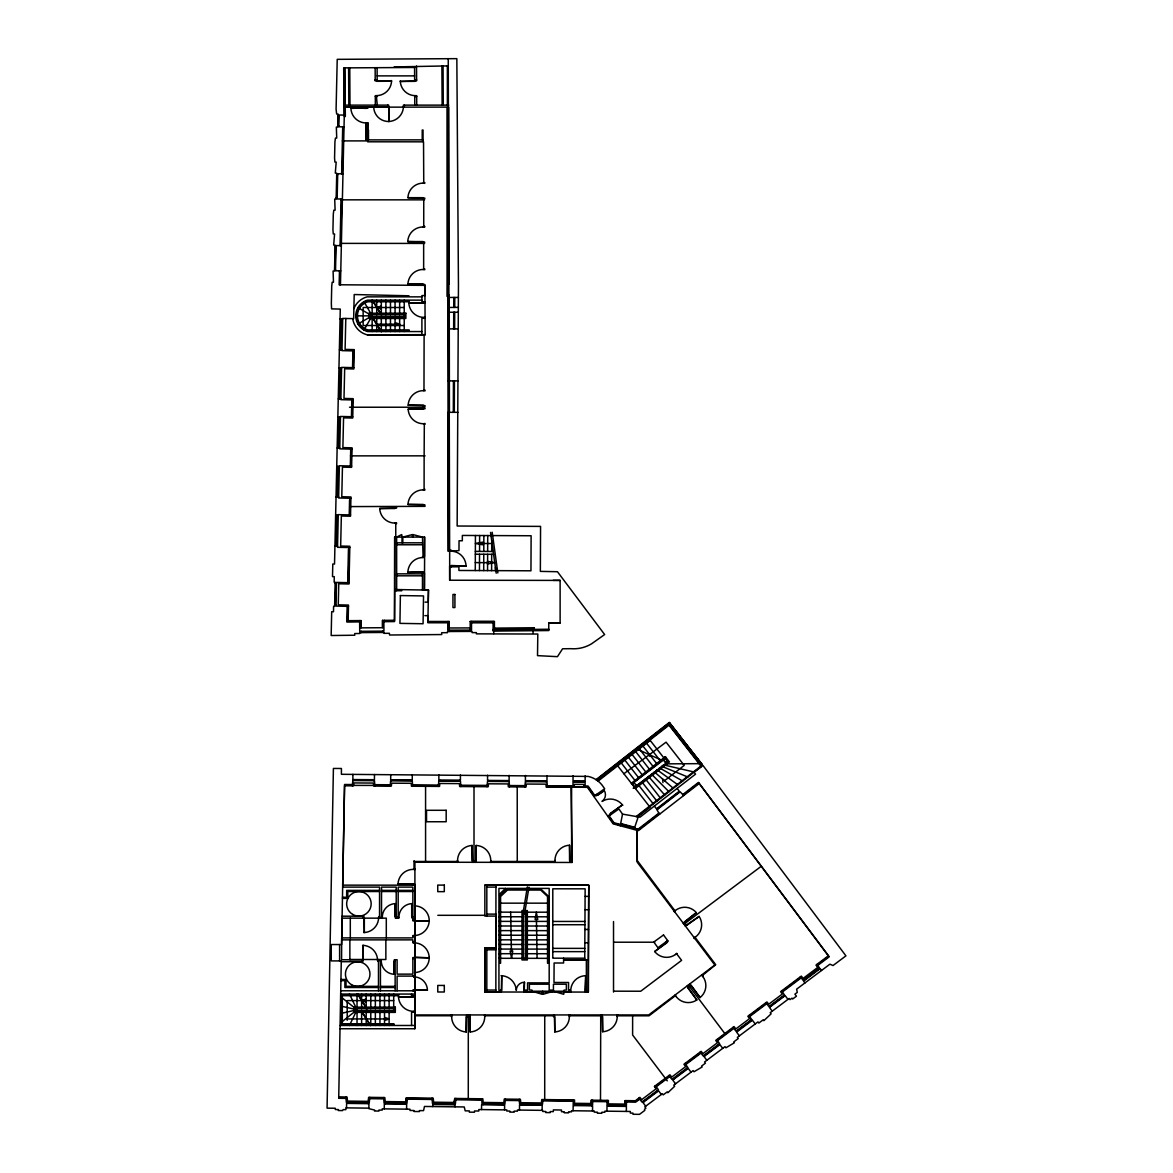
<?xml version="1.0" encoding="UTF-8"?>
<svg xmlns="http://www.w3.org/2000/svg" width="1173" height="1173" viewBox="0 0 1173 1173"><rect width="100%" height="100%" fill="white"/><g stroke="black" fill="none" stroke-linecap="round" stroke-linejoin="round"><path stroke-width="1.5" d="M367.765 107.96L367.765 107.154L367.765 107.975L350.903 108.371A15.234 15.234 0 0 0 366.123 122.96L367.765 122.696L367.765 123.517M366.123 122.945L367.75 122.696L367.677 141.801L423.042 141.83L423.042 130.027L422.221 130.027L422.221 139.866M366.123 108.385L366.123 107.154L366.123 108.371L350.903 107.725M340.023 1028.75L414.831 1028.75L414.831 885.146L414.831 918.151M423.644 269.042L423.658 244.248M423.732 226.257L423.746 200.656M424.098 489.17L424.127 456.502M449.274 630.165L447.91 630.136L447.881 621.485M449.67 565.885L450.637 566.808L458.907 566.794L458.907 570.474L530.958 570.796L531.12 535.753L462.353 535.445L462.323 540.768L459.039 540.753L458.98 550.592L449.64 551.266L448.247 58.694M468.276 1098.676L468.306 1014.938M427.91 622.115L448.541 622.13L448.526 630.15L471.531 630.092L471.517 621.514M486.824 947.828L486.824 992.006L501.311 992.021L501.721 975.672L501.721 990.393L498.936 990.379L498.936 895.776L506.795 888.386L549.184 888.416L549.184 982.886L527.586 982.871L527.571 990.408L523.818 990.393L524.463 982.212L524.228 992.021L531.926 992.035L531.926 990.071L529.375 990.071L529.375 984.191L549.184 984.191L549.184 990.085L553.436 990.085L553.436 984.191L566.368 984.206L566.368 990.1L564.11 990.1L564.11 992.065L570.738 992.065L570.738 991.082A15.161 15.161 0 0 1 585.708 975.701L585.048 990.423L586.368 990.423M495.944 914.119L486.824 914.119L486.824 916.084L486.824 885.146M553.157 580.356L560.122 580.356L560.122 622.98L548.744 622.907L548.773 630.546L493.115 631.089L493.1 621.529M495.856 992.021L495.944 885.146L588.758 885.219L588.333 992.065L585.459 992.065L585.708 975.701M500.402 992.021L500.416 990.393M544.712 1099.878L544.741 1016.522M571.603 862.258L571.603 786.511M632.628 1016.551L632.614 1034.997L667.276 1080.846M449.274 631.514L472.059 631.397L472.074 632.614L476.37 632.614L476.37 633.86L537.806 634.036L537.513 655.634L557.454 656.675L562.585 648.772L570.884 648.684A34.691 34.691 0 0 0 591.647 643.757L604.638 634.549L557.454 571.72L540.357 571.383L540.562 526.398L457.147 526.017L458.452 285.42L456.84 58.65L337.223 59.339L336.094 109.192L336.636 114.001L338.073 114.03L337.765 127.095L336.343 127.065L336.724 138.106L335.434 138.077L334.921 141.992L334.569 157.959L334.892 162.05L336.182 162.079L335.302 173.12L336.739 173.164L336.152 199.087L334.716 199.058L335.097 210.202L333.806 210.172L333.293 214.16L332.941 229.967L333.264 233.94L334.569 233.97L333.675 245.069L335.111 245.098L334.525 271.066L333.088 271.036L333.469 282.253L332.179 282.224L331.724 286.256L331.343 303.47L331.578 308.88L340.287 309.071L334.525 564.052L332.795 564.008L332.502 576.617L334.276 576.661L334.144 582.131L335.17 582.16L334.628 606.309L333.601 606.294L333.484 611.749L331.695 611.69L331.167 635.517L354.759 635.223L354.73 633.552L359.73 633.508L359.73 632.628L383.938 632.452L383.952 633.332L389.407 633.303L389.568 635.004L441.708 634.549L441.693 632.702L447.5 632.687L447.5 631.47L449.274 631.47L449.186 621.485L427.91 621.455L428.468 590.107L424.421 590.034L424.714 537.087L394.685 537.087L394.524 620.268L382.545 620.37L382.545 627.716L360.961 627.863L360.961 620.59L348.146 620.678L348.498 605.063L338.264 604.828L338.748 583.773L348.982 583.993L349.833 546.251L340.669 546.046L341.343 516.017L350.507 516.223L350.947 496.956L341.783 496.751L342.443 467.133L351.607 467.338L352.047 447.822L342.883 447.617L343.557 417.837L352.721 418.043L353.161 398.644L343.997 398.439L344.671 368.762L353.835 368.967L354.261 349.613L345.097 349.407L345.8 318.469M423.981 390.023L424.113 334.657M600.503 1100.274L600.723 1014.982M453.321 412.324L453.438 380.902M453.658 328.895L453.731 312.253M453.746 307.429L453.79 297.458M454.303 412.324L454.42 380.902M454.64 328.895L454.713 312.238M454.728 307.414L454.772 297.458M475.27 570.547L475.432 535.504M479.464 570.562L479.537 554.257M479.552 551.413L479.625 535.518M483.701 570.591L483.775 554.272M483.789 551.442L483.863 535.533M487.557 570.606L487.631 554.286M487.645 551.457L487.719 535.562M491.604 570.621L491.678 554.301M491.692 551.471L491.751 541.032M495.402 570.635L495.417 567.453M352.355 785.851L352.809 780.558L374.48 780.69L374.861 785.998M352.897 774.371L352.868 779.576L374.436 779.708L374.466 774.517M353.674 780.558L353.689 779.576M373.615 780.69L373.615 779.708M390.169 786.086L390.624 780.793L412.28 780.925L412.661 786.233M390.712 774.62L390.682 779.81L412.251 779.942L412.28 774.752M391.489 780.793L391.503 779.81M411.43 780.925L411.43 779.942M424.142 454.889L424.318 424.377M438.335 786.394L438.79 781.101L460.461 781.233L460.842 786.54M438.878 774.928L438.849 780.118L460.417 780.265L460.446 775.06M439.655 781.101L439.67 780.118M459.596 781.233L459.596 780.25M487.03 786.716L487.484 781.409L509.141 781.555L509.522 786.848M487.572 775.236L487.543 780.426L509.111 780.573L509.141 775.368M488.349 781.423L488.364 780.441M508.29 781.541L508.29 780.558M524.888 786.951L525.343 781.658L546.999 781.79L547.38 787.098M525.431 775.47L525.401 780.675L546.97 780.807L546.999 775.617M526.208 781.658L526.208 780.675M546.134 781.79L546.149 780.807M568.509 992.065L568.553 982.49L553.993 982.475L554.111 963.004L563.597 963.004L563.597 958.18M572.996 787.259L573.025 781.966L585.122 782.039L585.092 787.332M573.069 775.778L573.025 780.983L585.122 781.057L585.166 775.852M573.846 781.966L573.846 780.983M574.301 787.274L574.315 784.356L583.802 784.414L583.773 787.332M584.301 782.039L584.315 781.057M495.856 990.056L486.824 990.056L486.824 992.006L484.86 992.006L484.86 947.828L495.886 947.828L495.944 916.084L484.86 916.084L484.86 885.146L588.758 885.219L588.333 960.159L563.612 960.144L584.74 960.144L585.136 888.826L552.791 888.797L552.791 957.359M424.817 295.552L424.758 284.467L407.911 284.057A15.234 15.234 0 0 1 423.13 269.482L424.758 269.731L424.758 268.925L423.13 269.497M369.803 1097.356L369.246 1102.679L346.343 1102.385L345.932 1097.063M346.548 1107.855L346.607 1103.382L368.938 1103.661L368.879 1108.676L374.51 1110.025L374.495 1110.992L378.938 1111.051L378.952 1110.069L382.193 1110.113L382.207 1108.837L409.993 1109.203L409.978 1110.464L414.01 1110.523L413.996 1111.491L419.406 1111.564L419.421 1110.596L423.541 1110.64L424.479 1106.462L464.244 1106.96L465.197 1110.846L469.332 1110.89L469.317 1112.151L474.479 1112.209L474.493 1110.963L478.804 1111.022L478.819 1109.541L506.78 1109.907L506.765 1111.022L509.815 1111.066L509.8 1112.107L514.214 1112.151L514.229 1111.124L517.44 1111.154L517.454 1110.039L542.732 1110.362L542.718 1111.476L545.768 1111.52L545.768 1112.561L550.24 1112.62L550.254 1111.579L553.333 1111.623L553.348 1109.907L561.486 1110.01L561.471 1111.725L564.272 1111.755L564.257 1112.796L568.568 1112.854L568.582 1111.813L571.486 1111.857L571.5 1110.728L594.256 1111.022L594.242 1112.136L597.409 1112.18L597.394 1113.221L601.837 1113.28L601.852 1112.239L604.843 1112.283L604.857 1111.154L630.356 1111.476L630.326 1113.089L632.965 1113.118L632.951 1114.262L639.52 1114.35L644.798 1110.391L644.52 1109.247L645.883 1108.221L644.842 1106.857L662.349 1093.72L663.214 1094.878L667.202 1091.887L667.848 1092.737L674.636 1086.301L673.757 1085.142L693.14 1070.582L694.005 1071.755L702.172 1066.961L701.527 1066.11L705.428 1063.178L704.548 1062.02L725.031 1046.639L725.911 1047.797L734.386 1042.768L733.741 1041.917L738.228 1038.545L737.362 1037.372L757.963 1021.903L758.843 1023.061L763.168 1019.806L763.814 1020.671L771.101 1013.868L770.221 1012.695L789.165 998.472L790.045 999.631L792.01 998.15L792.655 999.015L796.423 996.185L794.898 994.161L797.273 992.387L796.628 989.176L829.912 964.177L832.991 965.555L845.924 955.848L703.008 765.529L693.991 772.142L695.545 774.151L640.003 817.185L622.526 814.106L618.904 808.959L608.039 816.599M347.413 1103.382L347.428 1102.4M368.131 1103.646L368.131 1102.664M384.26 1108.866L384.319 1103.852L406.664 1104.145L406.591 1109.159M385.14 1103.866L385.155 1102.884M405.843 1104.13L405.858 1103.148M383.63 1097.547L384.055 1102.869L406.972 1103.163L407.515 1097.84M455.93 1098.456L455.388 1103.778L432.47 1103.485L432.06 1098.148M432.705 1106.564L432.734 1104.482L455.065 1104.761L455.051 1106.843M433.541 1104.482L433.555 1103.5M454.259 1104.746L454.259 1103.764M481.531 1109.585L481.59 1104.717L504.625 1105.01L504.566 1109.878M505.196 1099.086L504.933 1104.028L482.03 1103.734L481.648 1098.793M483.1 1104.731L483.115 1103.749M503.804 1104.995L503.818 1104.013M542.952 1099.57L542.498 1104.277L519.58 1103.984L519.228 1099.262M519.463 1110.069L519.536 1104.966L542.175 1105.259L542.117 1110.347M520.651 1104.981L520.665 1103.998M573.098 1110.743L573.172 1105.567L592.585 1105.816L592.512 1110.992M573.289 1099.951L573.186 1104.585L592.6 1104.834L592.658 1100.201M573.993 1105.582L574.008 1104.599M338.733 1096.96L347.091 1097.078L347.516 1101.095L368.102 1101.359L368.645 1097.341L384.803 1097.547L385.243 1101.579L405.829 1101.843L406.357 1097.825L433.218 1098.163L433.643 1102.195L454.23 1102.459L454.772 1098.441L482.821 1098.808L483.203 1102.444L503.789 1102.708L504.273 1099.072L520.401 1099.277L520.753 1102.693L541.34 1102.957L541.794 1099.556L574.55 1099.966L574.506 1103.294L591.295 1103.514L591.339 1100.186L608.391 1100.406L608.347 1103.881L625.136 1104.101L625.18 1100.611L635.37 1100.743L639.886 1097.356L641.704 1099.629L656.147 1088.779L654.505 1086.389L669.93 1074.791L671.748 1077.063L685.633 1066.638L683.947 1064.263L701.161 1051.345L702.979 1053.618L717.392 1042.782L715.721 1040.407L734.034 1026.595L735.882 1028.897L749.518 1018.663L747.846 1016.287L766.922 1001.933L768.755 1004.22L782.274 994.059L780.602 991.684L801.32 976.112L803.182 978.355L817.625 967.505L815.997 965.1L828.49 955.716L699.24 783.476L638.376 830.645L613.156 823.871L587.38 787.288L546.207 787.083L545.914 784.165L526.384 784.048L526.061 786.966L508.349 786.848L508.07 783.931L488.525 783.799L488.217 786.716L459.655 786.54L459.376 783.608L439.846 783.491L439.523 786.409L411.488 786.233L411.21 783.3L391.665 783.183L391.357 786.101L373.674 785.983L373.395 783.065L353.865 782.934L353.542 785.851L344.569 785.793L342.692 885.146L414.875 885.175L414.875 884.354L398.014 883.943A15.234 15.234 0 0 1 413.233 869.369L414.875 869.618L414.875 868.812L413.233 869.384M591.764 1105.816L591.779 1104.834M606.94 1111.183L607.013 1106.154L626.411 1106.403L626.353 1111.432M607.086 1100.391L607.013 1105.171L626.426 1105.421L626.485 1100.641M607.819 1106.168L607.834 1105.186M625.136 1104.101L625.18 1100.611M625.605 1106.388L625.605 1105.421M352.369 784.546L344.569 784.488L341.578 944.544L331.255 944.544L331.255 960.907L341.284 960.922L338.718 1098.28L345.918 1098.368M335.053 269.526L335.566 246.579M336.666 197.856L337.194 174.792M338.293 125.658L338.513 115.995M339.466 270.86L339.144 284.775L424.89 285.362L425.169 334.833L367.12 334.833A19.648 19.648 0 0 1 352.706 318.631M340.038 245.656L341.079 199.029M341.651 173.824L342.707 126.86M339.803 284.79L340.126 270.875M340.683 245.67L341.739 199.043M342.311 173.839L343.366 126.875M340.463 284.804L344.261 116.42L345.302 116.435L345.258 107.168L448.687 107.11L448.775 284.306M336.24 546.119L336.944 515.328M337.355 496.912L338.044 466.473M338.454 448.013L339.158 417.119M339.569 398.879L340.258 368.029M340.669 349.847L341.372 318.968M335.317 604.725L335.801 583.597M347.164 606.338L346.812 621.998L359.642 621.881M347.707 582.658L348.454 549.155M349.231 514.888L349.569 499.903M350.331 466.004L350.712 449.112M351.445 416.708L351.827 399.92M353.132 399.949L340.859 399.67L341.592 367.384L352.545 367.633L352.926 350.888L354.231 350.888M347.824 606.353L347.487 621.338L359.642 621.25M348.352 582.673L349.143 547.556M349.877 514.903L350.258 498.246M350.991 466.018L351.372 449.127M352.091 416.723L352.472 399.934M353.205 367.633L353.572 350.888M428.468 590.092L401.752 589.638L401.723 590.781L394.685 590.635L394.685 537.087M405.829 1101.843L406.357 1097.825M454.23 1102.459L454.772 1098.441M535.123 919.573L536.31 912.183L537.747 919.529M522.923 913.679L527.381 886.861M524.536 913.943L528.994 887.125M622.526 814.106L620.238 825.777M633.992 829.472L638.185 816.965M482.308 543.48L482.763 542.161L475.402 543.451L482.763 544.8L482.308 543.48L492.088 543.524M487.836 562.659L487.381 563.964L494.757 562.688L487.396 561.339L487.836 562.659L475.314 562.6M349.466 1025.481L357.032 1009.777L349.466 994.059M363.967 330.024L371.577 316.827M702.568 975.335L715.706 964.675L695.046 937.315M340.669 1022.827L357.032 1009.777L340.669 996.713M596.075 779.664L669.358 722.421L702.319 765.001M596.368 779.854L669.563 722.671M597.218 780.441L668.918 724.43L701.234 765.808L636.118 816.599M597.424 780.588L649.681 739.767M637.877 749.503L669.021 725.178M598.098 781.101L650.179 740.412M631.338 783.271L665.355 756.688L669.431 761.907L635.414 788.491M665.604 757.01L664.959 757.523L668.287 761.761L633.215 788.344L667.936 762.039M665.619 758.359L631.573 784.121L665.531 757.582L665.032 756.937M632.526 784.796L634.593 783.183L636.25 785.309L634.182 786.922M634.197 786.804L636.133 785.294M699.548 763.652L665.59 763.872M636.983 816.745L701.307 766.497L668.625 724.665M675.384 910.483L674.24 911.67L673.742 911.025L675.384 910.483A15.234 15.234 0 0 1 696.337 912.623L683.287 923.298L683.786 923.943L685.076 922.946L684.328 921.978L696.337 912.623M637.613 816.863L650.047 807.229L632.232 784.429M657.32 808.886L679.079 792.01M683.654 795.558L680.164 791.79L656.924 809.795L658.889 813.094L638.083 829.208L613.948 822.728L609.11 815.851M682.862 794.517L698.448 782.435L829.135 956.875L817.772 965.394L819.472 967.916L803.065 980.247L800.338 976.86M659.299 813.607L638.229 829.927L634.168 828.842M683.258 795.03L698.859 782.948M675.135 995.892L649.05 1015.803L617.892 1015.803M717.128 1040.172L733.418 1027.885M749.254 1016.038L766.306 1003.223M700.149 1052.108L703.155 1055.935L719.577 1043.603L717.524 1040.686L733.814 1028.413L736.072 1031.258L751.717 1019.513L748.858 1015.525M749.65 1016.566L766.687 1003.751L768.945 1006.566L784.458 994.909L781.614 990.921M623.904 773.755L666.073 742.157L684.211 765.383L664.563 780.719L662.642 779.092L662.965 782.611M684.006 924.163L761.262 866.29M639.27 1098.646L635.59 1101.403L626.485 1101.286M655.883 1086.154L669.314 1076.081M685.384 1064.014L700.53 1052.621M782.01 991.449L800.719 977.388M817.39 964.88L828.739 956.347M655.487 1085.641L658.39 1089.732L641.983 1102.063L639.666 1099.16L635.795 1102.063L626.705 1101.946M656.264 1086.697L669.71 1076.609L671.953 1079.409L687.833 1067.489L684.988 1063.486M685.75 1064.556L700.926 1053.149M782.391 991.977L801.115 977.915M804.135 980.042L818.974 968.898M737.084 1030.95L751.145 1020.407M643.566 1101.476L657.393 1091.095M673.331 1078.999L687.026 1068.706M704.592 1055.465L718.712 1044.864M770.031 1006.361L783.96 995.892M676.059 996.478L674.622 995.51L675.267 995.027L676.059 996.478A15.234 15.234 0 0 0 696.835 999.953L687.07 986.2L687.73 985.716L688.698 987.021L687.715 987.754L696.835 999.953M699.137 916.421L686.777 925.321L686.073 924.324L684.739 925.277L685.223 925.952L699.137 916.421A15.234 15.234 0 0 1 695.31 937.154L693.83 937.901L694.313 938.561L695.296 937.139M654.666 951.538L667.012 942.637L666.293 941.64L667.628 940.687L668.097 941.347L654.666 951.538A15.234 15.234 0 0 0 675.545 954.47L676.718 953.297L677.202 953.972L675.531 954.455M700.061 997.578L689.871 984.147L689.211 984.631L690.164 985.95L691.161 985.232L700.061 997.578A15.234 15.234 0 0 0 702.979 976.713M593.802 796.408L604.667 788.755L602.116 785.133A24.384 24.384 0 0 0 588.186 776.409L341.402 774.297L341.431 768.491L333.411 768.447L327.076 1108.148L335.317 1108.25L335.287 1109.511L338.367 1109.555L338.352 1110.538L342.604 1110.582L343.088 1109.614L345.874 1109.658L345.888 1107.855L368.879 1108.148M596.925 794.209L597.673 795.279L604.374 790.558L596.104 795.88L595.591 795.147M611.162 814.414L610.4 813.344L622.452 804.854L609.3 814.619L609.828 815.352M357.97 324.027L370.507 316.783M511.428 951.406L512.748 950.922L511.575 958.312L510.108 950.98L511.428 951.406L510.666 912.169M381.196 306.05L377.061 307.502L381.196 308.939M399.641 324.188L395.506 325.625L395.506 322.751L399.641 324.188L376.826 324.188M389.113 1018.941L384.979 1020.378L384.979 1017.504L389.113 1018.941L347.208 1018.941M340.669 1013.501L357.032 1009.777L340.669 1006.038M447.925 329.1L447.925 296.446L447.06 296.461L447.382 107.11L448.321 551.266L450.652 551.163A15.161 15.161 0 0 1 466.048 566.134L451.312 565.489L451.312 566.794L449.67 566.794M458.364 307.37L447.925 307.487M494.405 628.127L534.331 627.746L534.345 629.388L548.759 629.241M494.405 628.787L493.745 622.189L470.857 622.159L470.886 630.092M493.115 629.446L533.026 629.065M493.115 630.326L533.041 629.945M548.759 629.901L533.686 630.048L533.671 627.746M425.169 295.552L421.899 295.581L421.899 301.769L425.169 301.769M384.509 621.016L394.509 620.928M377.105 67.682L377.163 80.013L375.213 80.013L376.841 80.013L376.856 81.318L391.577 81.216L375.213 80.922L375.14 67.697M391.577 80.57A15.161 15.161 0 0 1 376.284 95.643L375.301 95.643L375.345 105.13M376.944 96.538L375.316 96.553L377.266 96.538M361.196 631.954L382.647 631.807M394.113 66.934L448.291 65.893M414.582 67.477L343.704 67.887L343.982 115.101L345.287 115.101M416.62 80.028L414.656 80.043L414.582 66.817M414.978 80.043L414.993 81.348L400.257 81.436L416.62 80.937L416.532 65.996M400.257 80.79A15.161 15.161 0 0 0 415.726 95.673L416.708 95.673L416.708 105.13M416.708 96.567L414.743 96.582L414.743 105.13M367.516 334.833L425.198 334.657M350.727 506.589L424.978 506.355M548.744 623.01L560.122 622.98M494.405 629.432L494.405 621.499L470.197 621.499L470.212 627.922L449.2 627.98L449.186 621.485M449.274 630.81L470.681 630.751M458.408 297.443L447.925 297.458M458.35 312.238L447.925 312.253M458.276 328.895L447.925 328.895M448.042 380.902L458.071 380.888M457.939 412.324L448.101 412.339L448.321 551.266M377.149 75.878L414.626 75.878M343.924 105.13L388.688 105.13L389.099 121.493L389.099 106.758L387.794 106.758M448.673 105.13L403.424 105.13L403.424 106.113A15.161 15.161 0 0 1 388.439 121.493M403.424 106.113L404.318 106.758M343.938 107.095L387.794 107.11L387.794 105.13M366.035 123.517L367.75 123.517L367.677 140.071L366.152 140.071L366.035 123.517L366.181 139.895L423.042 139.866M367.677 130.027L368.483 130.027L368.483 139.851M342.399 140.907L367.677 140.892M423.13 183.12L424.758 183.355L424.758 182.548L423.13 183.12A15.234 15.234 0 0 0 407.911 197.68L424.758 198.09L424.758 198.911L423.13 198.911L423.13 197.68L407.911 197.68M340.654 199.835L424.45 199.85M407.749 241.565L422.969 241.565L422.969 242.796L424.611 242.796L424.611 241.975L407.749 241.565A15.234 15.234 0 0 1 422.969 226.976M341.387 243.383L424.538 243.427M407.911 284.057L423.13 284.057L423.13 285.288L424.758 285.288M421.899 296.857L367.12 296.857A19.648 19.648 0 0 0 353.879 308.616M421.899 300.127L367.56 300.127A16.363 16.363 0 0 0 367.56 331.563L421.899 331.563M423.526 301.769L423.526 303.074L408.805 303.074L425.169 302.663M404.23 307.502L363.146 307.502L363.146 325.507L404.23 325.507M357.97 307.663L370.507 314.892L404.23 314.863M355.771 315.845L370.507 315.845M404.23 316.827L370.507 316.827L370.507 314.863M408.805 302.429A15.161 15.161 0 0 0 424.186 317.399L425.169 317.399M425.169 318.294L421.899 318.294L421.899 334.833M352.545 367.633L353.865 367.633M423.38 390.638L425.022 390.888L425.022 390.066L423.38 390.638A15.234 15.234 0 0 0 408.16 405.198L425.022 405.609L425.022 406.43L423.38 406.43L423.38 405.198L408.16 405.198M349.525 407.236L424.127 407.222M408.16 409.157L423.38 409.157L423.38 407.94L425.022 407.94L425.022 408.747L408.16 409.157A15.234 15.234 0 0 0 423.38 423.746L425.022 423.482L425.022 424.303L423.38 423.732M350.463 455.872L425.066 455.842M423.189 489.859L424.831 490.109L424.831 489.288L423.189 489.859A15.234 15.234 0 0 0 407.969 504.434L424.831 504.83L424.831 505.651L423.189 505.651L423.189 504.434L407.969 504.434M379.7 508.51L394.92 508.51L394.92 507.279L396.562 507.279L396.562 508.1L379.7 508.51A15.234 15.234 0 0 0 394.92 523.085L396.562 522.835L396.562 523.642L394.92 523.07M422.471 542.82L396.65 542.82L396.65 544.771L422.471 544.771M422.471 556.647L424.435 556.647L424.435 537.087M422.471 573.025L424.421 573.025L424.421 590.034L422.471 590.019L422.471 571.72L407.881 572.38A15 15 0 0 1 423.116 557.542L424.083 556.647M466.048 566.134L449.655 566.163L449.684 580.239L560.122 580.415M407.881 572.38L424.083 572.131L424.083 573.025M422.471 573.846L396.665 573.846L396.665 575.811L422.471 575.811M439.655 780.617L459.596 780.617M569.535 845.22L569.946 862.082L570.767 862.082L570.767 860.439L569.535 860.439L569.535 845.22A15.234 15.234 0 0 0 554.961 860.439L555.225 862.082L554.404 862.082L554.976 860.439M472.132 845.454L472.543 862.302L473.364 862.302L473.364 860.674L472.132 860.674L472.132 845.454A15.234 15.234 0 0 0 457.543 860.674M476.194 845.454L475.783 862.302L474.977 862.302L474.977 860.674L476.194 860.674L476.194 845.454A15.234 15.234 0 0 1 490.783 860.674L490.519 862.302L491.34 862.302L490.769 860.674M414.333 861.481L456.84 861.481M491.179 861.481L554.917 861.481M398.014 883.943L413.233 883.943L413.233 885.175M484.86 885.146L495.944 885.146M342.663 887.111L379.553 887.111L379.553 918.151M486.824 887.111L495.944 887.111M379.553 890.38L346.665 890.38L346.665 897.257L342.472 897.257M381.518 890.38L396.21 890.38M398.175 890.38L412.867 890.38M379.553 891.524L347.809 891.524L347.809 898.401L342.443 898.401M381.518 891.524L396.21 891.524M398.175 891.524L412.881 891.524M500.578 903.166L547.542 903.166M398.175 916.7L398.967 918.151L395.404 918.151L395.037 903.606L395.037 916.7L396.21 916.7M412.867 918.151L412.06 918.151L411.708 903.606L411.708 916.7L412.867 916.7M523.451 910.541L522.014 910.541L522.014 959.954L527.337 959.954L527.337 910.541L525.108 910.541M523.305 911.362L522.835 959.133L526.516 959.133L526.516 911.362L524.976 911.362M437.822 915.307L484.86 915.307M342.12 916.186L363.923 916.186L364.334 932.564L364.334 917.829L363.014 917.829M379.553 916.186L378.644 917.169A15.161 15.161 0 0 1 363.674 932.564M381.518 916.7L382.31 917.286A13.475 13.475 0 0 1 395.624 903.606M498.965 916.758L523.657 916.773M525.695 916.787L549.213 916.802M378.644 917.169L379.553 917.829M398.747 917.286L398.967 917.286A13.475 13.475 0 0 1 412.28 903.606M412.867 919.925L414.831 919.925M414.509 919.925L414.509 921.23L429.23 921.23L412.867 920.82L412.867 887.111L398.175 887.111L398.175 918.151M498.965 921.377L523.657 921.391M525.695 921.391L549.199 921.406M552.791 921.45L584.96 921.45M552.791 924.72L584.96 924.72M498.95 925.996L523.657 926.01M525.695 926.01L549.199 926.025M498.95 930.614L523.657 930.629M525.695 930.629L549.199 930.644M498.95 935.233L523.657 935.248M525.695 935.248L549.199 935.262M429.23 920.585A15.161 15.161 0 0 1 413.849 935.555L412.867 935.555L412.867 937.901L341.71 937.901M412.867 936.465L414.831 936.465M498.95 939.837L523.657 939.852M525.695 939.852L549.199 939.866M412.867 941.948L414.831 941.948M613.992 942.212L654.754 942.212M414.509 958.473L414.509 957.168L429.23 957.813A15.161 15.161 0 0 0 413.849 942.843L412.867 942.843L412.867 939.866L341.666 939.866L341.578 959.734L361.944 959.734L361.944 961.699M498.95 944.456L523.657 944.47M525.695 944.47L549.199 944.485M341.27 961.699L362.838 961.699L363.249 945.335L363.249 960.071L361.944 960.071M552.791 948.37L584.784 948.37M498.936 949.074L523.657 949.089M525.695 949.089L549.184 949.104M486.824 949.793L495.856 949.793M552.791 951.64L584.784 951.64M498.936 953.693L523.657 953.708M525.695 953.708L549.184 953.722M429.23 957.813L412.867 957.579L412.867 974.133L397.104 974.133L397.104 959.734L394.333 959.734L393.967 974.294L393.967 961.2L395.14 961.2M552.791 958.18L584.77 958.194M412.867 958.473L414.831 958.473M498.936 958.312L549.184 958.341M349.862 959.499L385.858 959.499L385.858 939.866M378.483 960.071L377.574 960.716A15.161 15.161 0 0 0 362.604 945.335M394.553 974.294A13.475 13.475 0 0 1 381.24 960.614L380.433 961.2M341.284 960.922L339.613 960.922L339.613 944.544M378.483 961.699L377.574 960.716M414.831 976.097L397.104 976.097L397.104 990.789L414.831 990.789M427.412 990.203L412.867 989.983L412.867 990.789L414.318 990.789L414.318 989.616L427.412 990.203A13.475 13.475 0 0 0 413.732 976.889L412.867 976.097M340.932 979.484L346.035 979.484L346.035 986.361L378.483 986.361M340.918 980.643L344.891 980.643L344.891 987.505L378.483 987.505M380.433 986.361L395.14 986.361M380.433 987.505L395.14 987.505M569.829 990.423L570.738 991.082M340.727 990.789L397.104 990.789M340.669 994.059L414.831 994.059L414.831 996.595L398.468 997.006L413.204 997.006L413.204 995.701M414.831 995.701L411.562 995.701L411.562 994.059M393.703 1000.598L347.208 1000.598L347.208 1020.246M393.703 1008.795L355.404 1008.795L355.404 1010.759L393.703 1010.759L393.703 994.059M398.468 996.346A15.161 15.161 0 0 0 413.849 1011.331L414.831 1011.331L414.831 1028.75M414.831 1012.226L411.562 1012.226L411.562 1025.481M485.49 1015.745L553.436 1015.745M602.233 1014.88L602.643 1031.727A15.234 15.234 0 0 0 617.233 1016.507L617.79 1014.88M451.649 1016.742L451.077 1015.1L451.884 1015.1L451.649 1016.742A15.234 15.234 0 0 0 466.209 1031.961L466.619 1015.1L467.441 1015.1L467.441 1016.742L466.209 1016.742L466.209 1031.961M484.742 1016.742L485.314 1015.1L484.493 1015.1L484.742 1016.742A15.234 15.234 0 0 1 470.168 1031.961L469.772 1015.1L468.951 1015.1L468.951 1016.742L470.168 1016.742L470.168 1031.961M340.082 1025.481L414.831 1025.481M554.785 1031.932L554.374 1015.07L553.553 1015.07L553.553 1016.712L554.785 1016.712L554.785 1031.932A15.234 15.234 0 0 0 569.36 1016.712M470.197 621.499L494.405 621.529M447.881 622.79L427.91 622.76L428.057 615.678L424.846 615.634M471.517 622.819L493.1 622.848M353.44 785.397L375.536 785.426M498.936 912.154L549.184 912.198M495.944 947.828L484.86 947.828L484.86 992.006L588.333 992.065L588.333 960.159L586.368 960.159L586.368 992.065M614.285 991.185L640.722 991.229L681.616 960.364L676.938 954.177M414.817 1015.745L451.136 1015.759M569.799 1015.745L599.887 1015.803M587.38 787.288L571.016 787.23L572.204 862.463L414.919 862.199L414.831 1014.938L648.728 1014.938L714.841 965.012L637.306 862.316L637.218 830.337M475.358 551.398L493.203 551.486M475.358 554.228L493.584 554.316M353.674 780.06L373.615 780.192M391.489 780.309L411.43 780.441M488.349 780.925L508.29 781.057M526.208 781.174L546.149 781.291M573.846 781.467L584.301 781.541M374.861 784.678L390.184 784.781M412.676 784.928L438.35 785.089M460.842 785.236L487.044 785.397M509.537 785.543L524.888 785.646M547.395 785.793L572.996 785.954M585.092 786.027L588.113 786.042L594.872 795.646M344.569 785.148L352.355 785.192M374.861 785.338L390.169 785.441M412.676 785.587L438.335 785.749M460.842 785.895L487.03 786.057M509.537 786.203L524.888 786.291M547.395 786.438L572.996 786.599M585.092 786.687L587.761 786.702L594.344 796.027M585.092 896.377L588.699 896.392M585.019 909.691L588.611 909.72M584.902 929.456L588.509 929.471M584.828 942.74L588.435 942.755M568.509 990.1L569.829 990.1L569.829 992.065M338.718 1097.62L345.918 1097.708M369.788 1098.016L383.63 1098.192M407.515 1098.5L432.045 1098.808M455.916 1099.116L481.648 1099.438M505.314 1099.746L519.228 1099.922M542.952 1100.23L573.274 1100.611M592.644 1100.861L607.071 1101.036M369.788 1098.676L383.63 1098.852M407.5 1099.145L432.045 1099.468M455.916 1099.775L481.634 1100.098M505.416 1100.406L519.214 1100.582M542.938 1100.875L573.26 1101.271M592.673 1101.52L607.291 1101.696M520.665 1104.482L541.383 1104.746M573.993 1105.098L591.764 1105.318M607.834 1105.684L625.605 1105.904M483.115 1104.248L503.818 1104.511M347.428 1102.899L368.131 1103.163M385.14 1103.382L405.858 1103.646M433.555 1103.998L454.259 1104.262M394.685 589.52L401.752 589.638M424.025 590.004L428.468 590.063L428.277 602.174L425.051 602.13M343.982 115.101L339.026 114.998L338.762 126.772L344.026 126.889M338.029 115.995L338.997 116.01M337.809 125.643L338.792 125.658M342.956 173.853L337.707 173.736L337.135 198.941L342.399 199.058M336.695 174.777L337.677 174.806M336.182 197.841L337.164 197.87M341.343 245.685L336.079 245.568L335.507 270.772L340.771 270.89M335.082 246.565L336.065 246.579M334.554 269.511L335.537 269.541M408.981 295.787L354.202 294.54L353.659 318.645L342.692 318.411L341.959 350.639L352.926 350.888M340.053 318.939L342.677 318.997M339.364 349.818L341.988 349.877M338.953 367.999L341.578 368.058M338.264 398.849L340.874 398.908M352.75 416.738L340.478 416.459L339.745 448.863L352.017 449.142M337.839 417.089L340.463 417.148M337.15 447.983L339.774 448.042M351.636 466.033L339.364 465.754L338.645 497.982L350.918 498.261M336.739 466.443L339.349 466.502M336.05 496.883L338.66 496.941M350.536 514.918L338.264 514.639L337.531 547.307L349.803 547.571M335.625 515.299L338.249 515.358M334.935 546.09L337.56 546.149M349.011 582.688L336.475 582.409L335.947 606.089L348.469 606.368M335.141 583.582L336.46 583.611M334.672 604.711L335.977 604.74M344.261 116.42L345.302 116.435L345.243 107.11M620.84 823.563L634.593 827.258M620.708 824.033L634.461 827.727M620.414 825.147L613.552 823.299L608.582 816.232M662.027 760.324L650.868 755.368L649.387 756.13L650.443 753.755L648.962 754.532L637.54 749.239M669.284 722.583L702.451 764.899L669.299 722.876M694.196 772.039L663.317 764.811M687.847 777.01L661.499 766.233M667.378 760.749L665.809 758.755L663.874 760.265L665.428 762.377L667.481 760.764L665.824 758.638L663.771 760.251L665.443 762.259M682.686 781.042L659.431 767.86M649.534 739.577L664.739 759.034M646.323 742.905L660.223 760.705M677.877 784.796L656.997 769.752M642.305 745.222L656.616 763.52M673.331 788.344L654.314 771.849M638.699 748.037L652.994 766.35M668.977 791.746L651.455 774.092M635.737 751.688L649.387 769.165M664.739 795.059L648.464 776.423M632.13 754.518L645.78 771.981M628.523 757.333L642.174 774.81M645.37 778.843L660.604 798.285M624.901 760.163L638.552 777.626M641.719 781.687L656.939 801.159M621.294 762.978L634.945 780.456M638.112 784.502L653.332 803.974M617.174 765.163L631.836 783.916M677.114 788.417L679.299 791.232L656.513 808.886L654.329 806.086M678.786 791.628L679.387 792.405M657.012 808.49L657.613 809.267M658.889 813.094L659.695 814.121M733.022 1027.372L733.814 1028.413M716.732 1039.645L717.524 1040.686M816.995 964.353L817.772 965.394M821.54 970.467L820.162 968.634L803.549 981.112L804.927 982.945M818.681 968.517L819.267 969.294M803.842 979.66L804.443 980.437M787.963 999.367L785.148 995.628L769.444 1007.416L772.259 1011.17M783.667 995.51L784.253 996.288M769.737 1005.965L770.324 1006.757M765.91 1002.695L766.687 1003.751M755.221 1023.97L752.406 1020.217L736.571 1032.108L739.386 1035.862M750.925 1020.099L751.512 1020.891M736.864 1030.656L737.45 1031.448M688.36 985.012L725.222 1034.087M722.729 1048.354L719.899 1044.586L704.005 1056.521L706.835 1060.304M718.419 1044.469L719.005 1045.246M704.299 1055.07L704.9 1055.847M691.029 1072.166L688.214 1068.427L672.745 1080.054L675.545 1083.793M686.733 1068.31L687.334 1069.102M673.038 1078.603L673.625 1079.38M668.918 1075.553L669.71 1076.609M661.323 1094.482L658.581 1090.817L642.98 1102.547L645.722 1106.198M657.1 1090.699L657.686 1091.491M643.273 1101.08L643.86 1101.872M638.874 1098.119L639.666 1099.16M637.672 861.099L674.343 909.984M654.49 1086.389L656.147 1088.779M372.471 300.127L381.636 314.863M372.237 316.827L381.416 331.563M371.914 316.827L381.078 331.563M357.882 994.074L367.046 1008.795M357.545 994.074L366.709 1008.795M361.431 1010.759L370.595 1025.481M361.108 1010.759L370.272 1025.481M363.967 301.666L371.577 314.863M492.176 532.219L497.836 572.967M490.549 532.439L496.208 573.201M536.428 919.104L537.087 958.326M541.383 1104.262L541.383 1105.245M533.011 627.76L533.07 633.317M493.73 631.074L493.76 633.699M384.509 620.356L384.524 621.661M382.545 620.37L382.603 627.716M382.647 631.147L382.662 632.452M361.196 631.309L361.211 632.614M360.961 620.59L361.005 627.863M359.642 620.59L359.715 631.309L383.938 631.133L383.864 621.675L394.509 621.573L394.685 590.635L396.665 590.679L396.65 537.087L401.679 534.58A9.824 9.824 0 0 1 402.002 537.087L402.002 542.82M443.057 65.835L443.277 105.13M441.898 65.849L442.133 105.13M415.726 95.673L415.081 96.582M377.31 105.115L376.284 95.643M349.774 67.843L349.979 105.13M348.616 67.858L348.836 105.13M345.023 67.873L345.229 105.13M344.363 67.873L344.583 105.13M344.598 107.11L344.642 115.101M423.541 141.816L423.746 182.621M470.681 630.092L470.681 631.411M449.42 412.339L449.23 295.141M448.687 380.902L448.585 328.895M517.22 786.511L517.264 862.302M448.76 412.339L448.98 551.266M448.013 65.893L448.027 105.13M448.027 107.11L447.719 295.801L448.585 295.801L448.585 297.458M447.368 65.893L447.382 105.13M637.218 829.223L637.218 861.437M617.218 1016.507L616.969 1014.88M613.523 921.553L613.523 992.065M602.643 1031.727L602.643 1016.507L601.426 1016.507L601.426 1014.88M591.295 1100.186L591.295 1103.514M525.695 958.326L525.695 912.183L523.657 912.183L523.657 958.326M525.123 990.408L525.123 992.035M474.009 786.628L474.009 862.302M470.212 627.922L470.212 630.106M450.652 551.163L451.312 550.254L449.67 550.254L449.684 580.239M448.585 307.487L448.585 312.253M425.579 786.321L425.579 861.671M424.186 317.399L423.526 318.294M423.116 557.542L422.471 537.087L412.969 534.58A9.824 9.824 0 0 0 412.647 537.087A9.824 9.824 0 0 0 412.324 534.58L402.823 537.087L402.823 542.82M414.509 936.465L413.849 935.555M414.509 941.948L413.849 942.843M414.318 976.097L413.732 976.889M414.025 860.659L414.025 868.768M413.849 1011.331L413.204 1012.226M404.318 105.13L404.318 107.11M404.23 300.127L404.23 331.563M399.641 300.127L399.641 314.863M399.641 316.827L399.641 331.563M396.21 918.151L396.21 887.111L381.518 887.111L381.518 918.151M395.756 523.539L395.756 537.087M395.14 959.734L395.14 990.789M395.066 300.127L395.066 314.863M395.066 316.827L395.066 331.563M390.477 300.127L390.477 314.863M390.477 316.827L390.477 331.563M389.113 994.059L389.113 1008.795M389.113 1010.759L389.113 1025.481M386.298 937.799L386.298 918.151L342.12 918.151L342.12 937.901M385.888 300.127L385.888 314.863M385.888 316.827L385.888 331.563M384.524 994.059L384.524 1008.795M384.524 1010.759L384.524 1025.481M382.31 917.286L382.31 918.151M381.313 300.127L381.313 314.863L372.149 300.127L372.149 314.863M381.313 316.827L381.313 331.563M381.24 960.614L381.24 959.734L378.483 959.734L378.483 990.789M380.433 959.734L380.433 990.789M379.949 994.059L379.949 1008.795M379.949 1010.759L379.949 1025.481M376.724 300.127L376.724 314.863M376.724 316.827L376.724 331.563M375.36 994.059L375.36 1008.795M375.36 1010.759L375.36 1025.481M372.149 316.827L372.149 331.563M370.785 994.059L370.785 1008.795M370.785 1010.759L370.785 1025.481M366.196 994.059L366.196 1008.795M366.196 1010.759L366.196 1025.481M363.014 916.186L363.014 918.151M361.621 994.059L361.621 1008.795M361.621 1010.759L361.621 1025.481M357.032 994.059L357.032 1008.795M357.032 1010.759L357.032 1025.481M350.302 918.151L350.302 937.901M349.862 939.866L349.862 959.602M501.062 975.672A15.601 15.601 0 0 1 516.281 990.393A8.182 8.182 0 0 1 524.463 982.212M389.099 121.479A14.736 14.736 0 0 1 373.718 106.758M622.819 805.382A15.601 15.601 0 0 0 602.013 801.423A8.182 8.182 0 0 0 603.992 790.03M414.509 905.849A14.736 14.736 0 0 1 429.215 921.23M429.215 957.168A14.736 14.736 0 0 1 414.509 972.549M526.105 990.408L526.105 992.035L526.105 990.408M400.374 595.561L399.934 623.376L423.072 623.743L423.526 595.928L400.374 595.561M505.592 888.386L498.936 894.662L498.936 888.386L505.592 888.386M507.117 889.207L499.757 896.143L499.757 963.209L500.578 963.209L500.578 896.495L507.44 890.028L540.709 890.058L547.542 896.495L547.542 963.238L548.363 963.238L548.363 896.143L541.032 889.237L507.117 889.207M663.507 934.984L653.801 942.022L657.921 947.711L667.716 940.614L663.507 934.984M702.48 975.056L701.821 975.54L702.979 976.713L702.48 975.056M365.756 999.161L361.621 1000.598L365.756 1002.05L365.756 999.161M553.392 991.214L543.114 994.293A10.733 10.733 0 0 1 542.659 991.2A10.733 10.733 0 0 1 542.205 994.293L531.926 991.214L564.11 991.229A10.733 10.733 0 0 1 563.67 994.293L553.392 991.214M424.611 226.418L422.969 226.99L424.611 227.239L424.611 226.418M409.128 300.948L367.677 300.948A15.542 15.542 0 0 0 367.677 330.742L409.128 330.742L409.128 329.921L367.809 329.921A14.736 14.736 0 0 1 367.809 301.769L409.128 301.769L409.128 300.948M405.858 313.22L368.865 313.22L368.865 318.469L405.858 318.469L405.858 313.22M405.037 314.041L369.686 314.041L369.686 317.648L405.037 317.648L405.037 314.041M454.919 594.462L452.954 594.462L452.954 607.555L454.919 607.555L454.919 594.462M446.18 810.294L426.532 810.294L426.532 821.745L446.18 821.745L446.18 810.294M457.558 860.674L456.986 862.302L457.807 862.302L457.558 860.674M444.303 885.102L437.749 885.102L437.749 891.656L444.303 891.656L444.303 885.102M444.303 985.437L437.764 985.437L437.764 991.991L444.303 991.991L444.303 985.437M398.6 994.88L341.49 994.88L341.49 1024.659L394.025 1024.659L394.025 1023.853L342.311 1023.853L342.311 995.701L398.6 995.701L398.6 994.88M395.33 1007.152L353.762 1007.152L353.762 1012.387L395.33 1012.387L395.33 1007.152M394.509 1007.974L354.583 1007.974L354.583 1011.566L394.509 1011.566L394.509 1007.974M569.917 1015.07L569.11 1015.07L569.345 1016.712L569.917 1015.07M352.78 914.471A12.273 12.273 0 0 0 371.181 903.84A12.273 12.273 0 0 0 352.78 893.21A12.273 12.273 0 0 0 352.78 914.471M351.563 984.719A12.273 12.273 0 0 0 369.979 974.089A12.273 12.273 0 0 0 351.563 963.458A12.273 12.273 0 0 0 351.563 984.719"/></g></svg>
